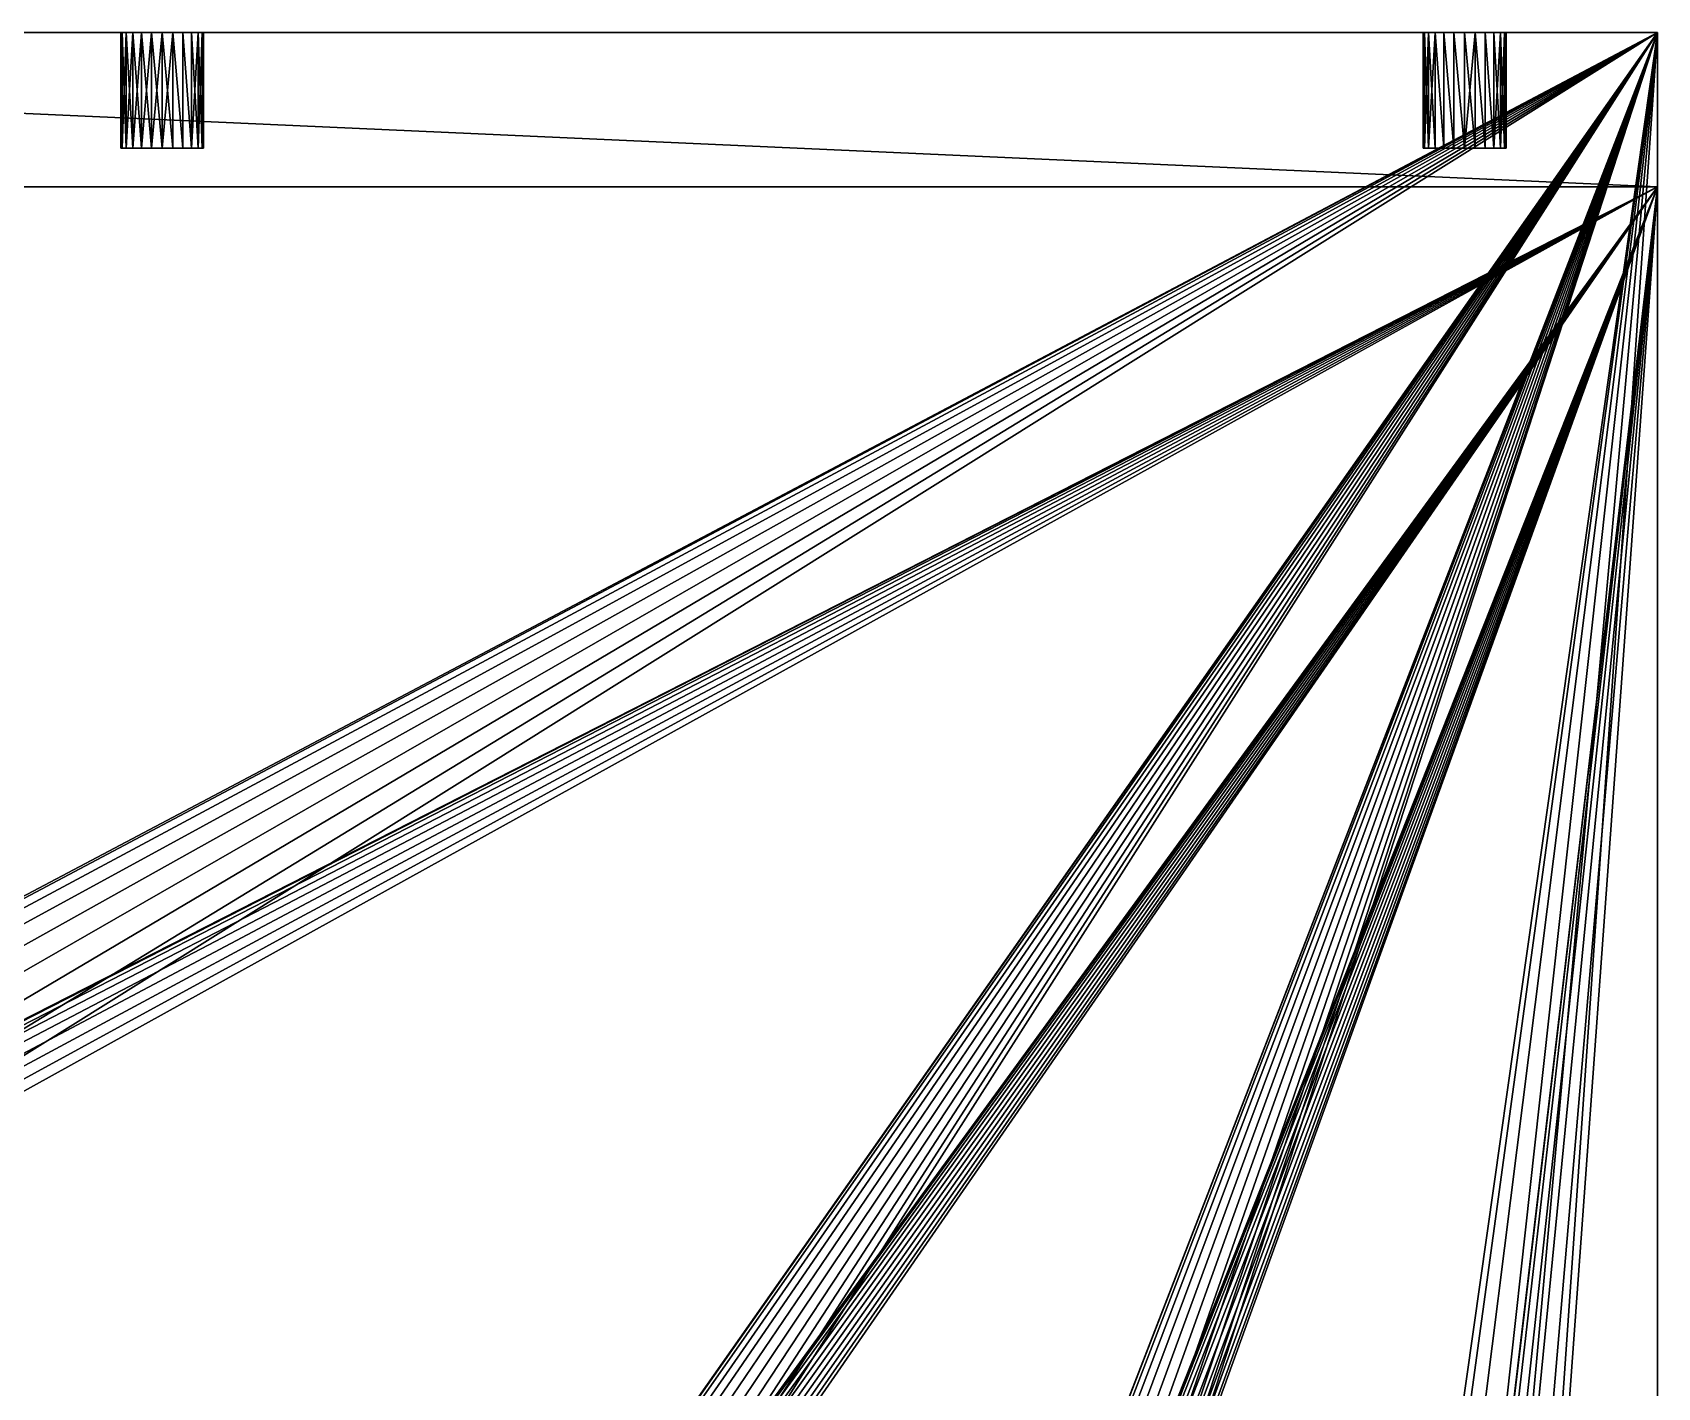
# Model space of a CAD drawing. Extents: x 0 to 178, y 0 to 140.
# Drawn here: x 93.8 to 178, y 70.2 to 140.5 of the extents above; entities that cross this region are included whole.
import ezdxf

# ---------------------------------------------------------------- set-up
doc = ezdxf.new("R2010")
doc.units = 0
doc.header["$LTSCALE"] = 25.4
doc.layers.get('0').update_dxf_attribs({"linetype": 'CONTINUOUS'})

# ---------------------------------------------------------------- blocks, each defined once
blk = doc.blocks.new('DIFFERENZA_13')
at = {"color": 0}
for p, q in [((0, 140.5, 16), (178, 140.5, 16)), ((178, 140.5), (0, 140.5)), ((0, 140.5, 16), (178, 140.5, 16)), ((178, 140.5), (0, 140.5)), ((98.35, 140.5, 8), (98.35, 134.5, 8)), ((98.35, 140.5, 8), (98.35, 134.5, 8)), ((98.423, 140.5, 8.556), (98.423, 134.5, 8.556)), ((98.423, 140.5, 7.444), (98.423, 134.5, 7.444)), ((98.423, 140.5, 7.444), (98.423, 134.5, 7.444)), ((98.423, 140.5, 8.556), (98.423, 134.5, 8.556)), ((98.638, 140.5, 6.925), (98.638, 134.5, 6.925)), ((98.638, 140.5, 6.925), (98.638, 134.5, 6.925)), ((98.638, 140.5, 9.075), (98.638, 134.5, 9.075)), ((98.638, 140.5, 9.075), (98.638, 134.5, 9.075)), ((98.98, 140.5, 6.48), (98.98, 134.5, 6.48)), ((98.98, 140.5, 6.48), (98.98, 134.5, 6.48)), ((98.98, 140.5, 9.52), (98.98, 134.5, 9.52)), ((98.98, 140.5, 9.52), (98.98, 134.5, 9.52)), ((99.425, 140.5, 6.138), (99.425, 134.5, 6.138)), ((99.425, 140.5, 9.862), (99.425, 134.5, 9.862)), ((99.425, 140.5, 9.862), (99.425, 134.5, 9.862)), ((99.425, 140.5, 6.138), (99.425, 134.5, 6.138)), ((99.944, 140.5, 5.923), (99.944, 134.5, 5.923)), ((99.944, 140.5, 10.077), (99.944, 134.5, 10.077)), ((99.944, 140.5, 10.077), (99.944, 134.5, 10.077)), ((99.944, 140.5, 5.923), (99.944, 134.5, 5.923)), ((100.5, 140.5, 5.85), (100.5, 134.5, 5.85)), ((100.5, 140.5, 5.85), (100.5, 134.5, 5.85)), ((100.5, 140.5, 10.15), (100.5, 134.5, 10.15)), ((100.5, 140.5, 10.15), (100.5, 134.5, 10.15)), ((101.056, 140.5, 5.923), (101.056, 134.5, 5.923)), ((101.056, 140.5, 5.923), (101.056, 134.5, 5.923)), ((101.056, 140.5, 10.077), (101.056, 134.5, 10.077)), ((101.056, 140.5, 10.077), (101.056, 134.5, 10.077)), ((101.575, 140.5, 6.138), (101.575, 134.5, 6.138)), ((101.575, 140.5, 9.862), (101.575, 134.5, 9.862)), ((101.575, 140.5, 9.862), (101.575, 134.5, 9.862)), ((101.575, 140.5, 6.138), (101.575, 134.5, 6.138)), ((102.02, 140.5, 9.52), (102.02, 134.5, 9.52)), ((102.02, 140.5, 9.52), (102.02, 134.5, 9.52)), ((102.02, 140.5, 6.48), (102.02, 134.5, 6.48)), ((102.02, 140.5, 6.48), (102.02, 134.5, 6.48)), ((102.362, 140.5, 9.075), (102.362, 134.5, 9.075)), ((102.362, 140.5, 9.075), (102.362, 134.5, 9.075)), ((102.362, 140.5, 6.925), (102.362, 134.5, 6.925)), ((102.362, 140.5, 6.925), (102.362, 134.5, 6.925)), ((102.577, 140.5, 7.444), (102.577, 134.5, 7.444)), ((102.577, 140.5, 8.556), (102.577, 134.5, 8.556)), ((102.577, 140.5, 7.444), (102.577, 134.5, 7.444)), ((102.577, 140.5, 8.556), (102.577, 134.5, 8.556)), ((102.65, 140.5, 8), (102.65, 134.5, 8)), ((102.65, 140.5, 8), (102.65, 134.5, 8)), ((165.85, 140.5, 8), (165.85, 134.5, 8)), ((165.85, 140.5, 8), (165.85, 134.5, 8)), ((165.923, 140.5, 7.444), (165.923, 134.5, 7.444)), ((165.923, 140.5, 7.444), (165.923, 134.5, 7.444)), ((165.923, 140.5, 8.556), (165.923, 134.5, 8.556)), ((165.923, 140.5, 8.556), (165.923, 134.5, 8.556)), ((166.138, 140.5, 9.075), (166.138, 134.5, 9.075)), ((166.138, 140.5, 6.925), (166.138, 134.5, 6.925)), ((166.138, 140.5, 6.925), (166.138, 134.5, 6.925)), ((166.138, 140.5, 9.075), (166.138, 134.5, 9.075)), ((166.48, 140.5, 9.52), (166.48, 134.5, 9.52)), ((166.48, 140.5, 6.48), (166.48, 134.5, 6.48)), ((166.48, 140.5, 9.52), (166.48, 134.5, 9.52)), ((166.48, 140.5, 6.48), (166.48, 134.5, 6.48)), ((166.925, 140.5, 9.862), (166.925, 134.5, 9.862)), ((166.925, 140.5, 9.862), (166.925, 134.5, 9.862)), ((166.925, 140.5, 6.138), (166.925, 134.5, 6.138)), ((166.925, 140.5, 6.138), (166.925, 134.5, 6.138)), ((167.444, 140.5, 5.923), (167.444, 134.5, 5.923)), ((167.444, 140.5, 10.077), (167.444, 134.5, 10.077)), ((167.444, 140.5, 5.923), (167.444, 134.5, 5.923)), ((167.444, 140.5, 10.077), (167.444, 134.5, 10.077)), ((168, 140.5, 5.85), (168, 134.5, 5.85)), ((168, 140.5, 5.85), (168, 134.5, 5.85)), ((168, 140.5, 10.15), (168, 134.5, 10.15)), ((168, 140.5, 10.15), (168, 134.5, 10.15)), ((168.556, 140.5, 5.923), (168.556, 134.5, 5.923)), ((168.556, 140.5, 5.923), (168.556, 134.5, 5.923)), ((168.556, 140.5, 10.077), (168.556, 134.5, 10.077)), ((168.556, 140.5, 10.077), (168.556, 134.5, 10.077)), ((169.075, 140.5, 9.862), (169.075, 134.5, 9.862)), ((169.075, 140.5, 6.138), (169.075, 134.5, 6.138)), ((169.075, 140.5, 6.138), (169.075, 134.5, 6.138)), ((169.075, 140.5, 9.862), (169.075, 134.5, 9.862)), ((169.52, 140.5, 6.48), (169.52, 134.5, 6.48)), ((169.52, 140.5, 9.52), (169.52, 134.5, 9.52)), ((169.52, 140.5, 6.48), (169.52, 134.5, 6.48)), ((169.52, 140.5, 9.52), (169.52, 134.5, 9.52)), ((169.862, 140.5, 6.925), (169.862, 134.5, 6.925)), ((169.862, 140.5, 9.075), (169.862, 134.5, 9.075)), ((169.862, 140.5, 6.925), (169.862, 134.5, 6.925)), ((169.862, 140.5, 9.075), (169.862, 134.5, 9.075)), ((170.077, 140.5, 7.444), (170.077, 134.5, 7.444)), ((170.077, 140.5, 8.556), (170.077, 134.5, 8.556)), ((170.077, 140.5, 8.556), (170.077, 134.5, 8.556)), ((170.077, 140.5, 7.444), (170.077, 134.5, 7.444)), ((170.15, 140.5, 8), (170.15, 134.5, 8)), ((170.15, 140.5, 8), (170.15, 134.5, 8)), ((178, 140.5, 16), (178, 140.5)), ((178, 140.5, 16), (178, 132.5, 16)), ((178, 39.6), (178, 140.5)), ((178, 140.5, 16), (178, 140.5)), ((178, 140.5, 16), (178, 132.5, 16)), ((178, 39.6), (178, 140.5)), ((178, 132.5, 6), (0, 132.5, 6)), ((178, 132.5, 16), (0, 132.5, 16)), ((178, 132.5, 16), (0, 132.5, 16)), ((178, 132.5, 6), (0, 132.5, 6)), ((178, 132.5, 6), (178, 132.5, 16)), ((178, 132.5, 6), (178, 132.5, 16)), ((178, 36.1, 6), (178, 132.5, 6)), ((178, 36.1, 6), (178, 132.5, 6))]:
    blk.add_line(p, q, dxfattribs=at)
at = {"color": 0, "extrusion": (0, -1, 0)}
for centre in [(100.5, 8, -140.5), (100.5, 8, -140.5), (100.5, 8, -140.5), (100.5, 8, -140.5), (100.5, 8, -140.5), (100.5, 8, -140.5), (100.5, 8, -140.5), (100.5, 8, -140.5), (100.5, 8, -140.5), (100.5, 8, -140.5), (100.5, 8, -140.5), (100.5, 8, -140.5), (100.5, 8, -140.5), (100.5, 8, -140.5), (100.5, 8, -140.5), (100.5, 8, -140.5), (100.5, 8, -140.5), (100.5, 8, -140.5), (100.5, 8, -140.5), (100.5, 8, -140.5), (100.5, 8, -140.5), (100.5, 8, -140.5), (100.5, 8, -140.5), (100.5, 8, -140.5), (100.5, 8, -140.5), (168, 8, -140.5), (168, 8, -140.5), (168, 8, -140.5), (168, 8, -140.5), (168, 8, -140.5), (168, 8, -140.5), (168, 8, -140.5), (168, 8, -140.5), (168, 8, -140.5), (168, 8, -140.5), (168, 8, -140.5), (168, 8, -140.5), (168, 8, -140.5), (168, 8, -140.5), (168, 8, -140.5), (168, 8, -140.5), (168, 8, -140.5), (168, 8, -140.5), (168, 8, -140.5), (168, 8, -140.5), (168, 8, -140.5), (168, 8, -140.5), (168, 8, -140.5), (168, 8, -140.5), (168, 8, -140.5), (100.5, 8, -134.5), (100.5, 8, -134.5), (100.5, 8, -134.5), (100.5, 8, -134.5), (100.5, 8, -134.5), (100.5, 8, -134.5), (100.5, 8, -134.5), (100.5, 8, -134.5), (100.5, 8, -134.5), (100.5, 8, -134.5), (100.5, 8, -134.5), (100.5, 8, -134.5), (100.5, 8, -134.5), (100.5, 8, -134.5), (100.5, 8, -134.5), (100.5, 8, -134.5), (100.5, 8, -134.5), (100.5, 8, -134.5), (100.5, 8, -134.5), (100.5, 8, -134.5), (100.5, 8, -134.5), (100.5, 8, -134.5), (100.5, 8, -134.5), (100.5, 8, -134.5), (100.5, 8, -134.5), (168, 8, -134.5), (168, 8, -134.5), (168, 8, -134.5), (168, 8, -134.5), (168, 8, -134.5), (168, 8, -134.5), (168, 8, -134.5), (168, 8, -134.5), (168, 8, -134.5), (168, 8, -134.5), (168, 8, -134.5), (168, 8, -134.5), (168, 8, -134.5), (168, 8, -134.5), (168, 8, -134.5), (168, 8, -134.5), (168, 8, -134.5), (168, 8, -134.5), (168, 8, -134.5), (168, 8, -134.5), (168, 8, -134.5), (168, 8, -134.5), (168, 8, -134.5), (168, 8, -134.5), (168, 8, -134.5)]:
    blk.add_circle(centre, 2.15, dxfattribs=at)
at = {"color": 0}
mesh = blk.add_polyface(dxfattribs=at)
corners = [(168, 140.5, 5.85), (100.5, 140.5, 5.85), (167.444, 140.5, 5.923), (30.5, 140.5, 5.85), (101.056, 140.5, 5.923), (166.925, 140.5, 6.138), (101.575, 140.5, 6.138), (166.48, 140.5, 6.48), (102.02, 140.5, 6.48), (102.362, 140.5, 6.925), (166.138, 140.5, 6.925), (165.923, 140.5, 7.444), (102.577, 140.5, 7.444), (165.85, 140.5, 8), (102.65, 140.5, 8), (102.577, 140.5, 8.556), (165.923, 140.5, 8.556), (102.362, 140.5, 9.075), (166.138, 140.5, 9.075), (166.48, 140.5, 9.52), (102.02, 140.5, 9.52), (101.575, 140.5, 9.862), (166.925, 140.5, 9.862), (101.056, 140.5, 10.077), (167.444, 140.5, 10.077), (100.5, 140.5, 10.15), (168, 140.5, 10.15), (0, 140.5), (178, 140.5), (29.944, 140.5, 5.923), (0, 140.5, 16), (29.425, 140.5, 6.138), (28.98, 140.5, 6.48), (28.638, 140.5, 6.925), (28.423, 140.5, 7.444), (28.35, 140.5, 8), (28.423, 140.5, 8.556), (28.638, 140.5, 9.075), (28.98, 140.5, 9.52), (29.425, 140.5, 9.862), (29.944, 140.5, 10.077), (30.5, 140.5, 10.15), (169.52, 140.5, 6.48), (178, 140.5, 16), (169.075, 140.5, 6.138), (168.556, 140.5, 5.923), (169.862, 140.5, 6.925), (170.077, 140.5, 7.444), (170.15, 140.5, 8), (170.077, 140.5, 8.556), (169.862, 140.5, 9.075), (169.52, 140.5, 9.52), (169.075, 140.5, 9.862), (168.556, 140.5, 10.077), (31.056, 140.5, 5.923), (99.944, 140.5, 5.923), (31.575, 140.5, 6.138), (99.425, 140.5, 6.138), (32.02, 140.5, 6.48), (98.98, 140.5, 6.48), (32.362, 140.5, 6.925), (98.638, 140.5, 6.925), (98.423, 140.5, 7.444), (32.577, 140.5, 7.444), (98.35, 140.5, 8), (32.65, 140.5, 8), (32.577, 140.5, 8.556), (98.423, 140.5, 8.556), (98.638, 140.5, 9.075), (32.362, 140.5, 9.075), (32.02, 140.5, 9.52), (98.98, 140.5, 9.52), (31.575, 140.5, 9.862), (99.425, 140.5, 9.862), (31.056, 140.5, 10.077), (99.944, 140.5, 10.077)]
mesh.append_faces([[corners[k] for k in face] for face in [(0, 1, 2), (2, 4, 5), (5, 6, 7), (7, 9, 10), (10, 9, 11), (11, 12, 13), (13, 15, 16), (16, 17, 18), (18, 17, 19), (19, 21, 22), (22, 23, 24), (24, 25, 26), (27, 3, 28), (3, 27, 29), (29, 30, 31), (31, 30, 32), (32, 30, 33), (33, 30, 34), (34, 30, 35), (35, 30, 36), (36, 30, 37), (37, 30, 38), (38, 30, 39), (39, 30, 40), (40, 30, 41), (28, 42, 43), (42, 28, 44), (44, 28, 45), (45, 28, 0), (43, 25, 30), (54, 1, 3), (1, 54, 55), (55, 56, 57), (57, 58, 59), (59, 60, 61), (61, 60, 62), (62, 63, 64), (64, 66, 67), (67, 66, 68), (68, 70, 71), (71, 72, 73), (73, 74, 75), (75, 41, 25)]], dxfattribs={"vtx0": -1, "vtx1": -1, "color": 0})
mesh.append_faces([[corners[k] for k in face] for face in [(1, 0, 3), (28, 3, 0), (41, 30, 25), (43, 26, 25)]], dxfattribs={"vtx0": -1, "vtx1": -1, "vtx2": -1, "color": 0})
mesh.append_faces([[corners[k] for k in face] for face in [(2, 1, 4), (5, 4, 6), (7, 6, 8), (7, 8, 9), (11, 9, 12), (13, 12, 14), (13, 14, 15), (16, 15, 17), (19, 17, 20), (19, 20, 21), (22, 21, 23), (24, 23, 25), (29, 27, 30), (43, 42, 46), (43, 46, 47), (43, 47, 48), (43, 48, 49), (43, 49, 50), (43, 50, 51), (43, 51, 52), (43, 52, 53), (43, 53, 26), (55, 54, 56), (57, 56, 58), (59, 58, 60), (62, 60, 63), (64, 63, 65), (64, 65, 66), (68, 66, 69), (68, 69, 70), (71, 70, 72), (73, 72, 74), (75, 74, 41)]], dxfattribs={"vtx0": -1, "vtx2": -1, "color": 0})
mesh = blk.add_polyface(dxfattribs=at)
corners = [(178, 132.5, 16), (0, 140.5, 16), (0, 132.5, 16), (178, 140.5, 16)]
mesh.append_faces([[corners[k] for k in face] for face in [(0, 1, 2), (1, 0, 3)]], dxfattribs={"vtx0": -1, "color": 0})
mesh = blk.add_polyface(dxfattribs=at)
corners = [(0, 140.5), (16.79, 52.2), (0, 0), (17.639, 54.25), (18.99, 56.01), (20.75, 57.361), (178, 140.5), (16.5, 50), (22.8, 58.21), (25, 58.5), (27.2, 58.21), (29.25, 57.361), (31.01, 56.01), (32.361, 54.25), (33.21, 52.2), (33.5, 50), (84.536, 7.5), (84.136, 6.535), (84, 5.5), (85.172, 8.328), (86, 8.964), (86.965, 9.364), (88, 9.5), (89.035, 9.364), (90, 8.964), (90.828, 8.328), (91.464, 7.5), (91.864, 6.535), (92, 5.5), (126.136, 6.535), (126, 5.5), (126.536, 7.5), (127.172, 8.328), (128, 8.964), (128.965, 9.364), (130, 9.5), (131.035, 9.364), (132, 8.964), (132.828, 8.328), (133.464, 7.5), (133.864, 6.535), (134, 5.5), (162.79, 33.3), (162.5, 31.1), (163.639, 35.35), (164.99, 37.11), (166.75, 38.461), (168.8, 39.31), (171, 39.6), (178, 39.6), (88, 1.5), (178, 0), (86.965, 1.636), (86, 2.036), (20.75, 42.639), (18.99, 43.99), (17.639, 45.75), (16.79, 47.8), (22.8, 41.79), (25, 41.5), (27.2, 41.79), (29.25, 42.639), (31.01, 43.99), (85.172, 2.672), (32.361, 45.75), (33.21, 47.8), (84.536, 3.5), (84.136, 4.465), (89.035, 1.636), (90, 2.036), (90.828, 2.672), (130, 1.5), (91.464, 3.5), (91.864, 4.465), (128.965, 1.636), (128, 2.036), (127.172, 2.672), (126.536, 3.5), (126.136, 4.465), (131.035, 1.636), (132, 2.036), (132.828, 2.672), (133.464, 3.5), (133.864, 4.465), (163.639, 26.85), (162.79, 28.9), (164.99, 25.09), (166.75, 23.739), (168.8, 22.89), (171, 22.6), (178, 22.6)]
mesh.append_faces([[corners[k] for k in face] for face in [(48, 6, 49), (51, 89, 90)]], dxfattribs={"vtx0": -1, "color": 0})
mesh.append_faces([[corners[k] for k in face] for face in [(0, 1, 2), (1, 0, 3), (3, 0, 4), (4, 0, 5), (5, 6, 8), (8, 6, 9), (9, 6, 10), (10, 6, 11), (11, 6, 12), (12, 6, 13), (13, 6, 14), (14, 6, 15), (16, 6, 19), (19, 6, 20), (20, 6, 21), (21, 6, 22), (22, 6, 23), (23, 6, 24), (24, 6, 25), (25, 6, 26), (26, 6, 27), (27, 6, 28), (29, 6, 31), (31, 6, 32), (32, 6, 33), (33, 6, 34), (34, 6, 35), (35, 6, 36), (36, 6, 37), (37, 6, 38), (38, 6, 39), (39, 6, 40), (40, 6, 41), (42, 6, 44), (44, 6, 45), (45, 6, 46), (46, 6, 47), (47, 6, 48), (2, 50, 51), (50, 2, 52), (52, 2, 53), (54, 2, 55), (55, 2, 56), (56, 2, 57), (57, 2, 7), (53, 62, 63), (63, 15, 66), (66, 15, 67), (67, 15, 18), (71, 28, 74), (74, 28, 75), (75, 28, 76), (76, 28, 77), (77, 28, 78), (78, 28, 30), (84, 41, 85), (85, 41, 43)]], dxfattribs={"vtx0": -1, "vtx1": -1, "color": 0})
mesh.append_faces([[corners[k] for k in face] for face in [(15, 6, 16), (28, 6, 29), (41, 6, 42), (53, 2, 54), (51, 70, 71), (51, 41, 84)]], dxfattribs={"vtx0": -1, "vtx1": -1, "vtx2": -1, "color": 0})
mesh.append_faces([[corners[k] for k in face] for face in [(5, 0, 6), (2, 1, 7), (15, 16, 17), (15, 17, 18), (28, 29, 30), (41, 42, 43), (53, 54, 58), (53, 58, 59), (53, 59, 60), (53, 60, 61), (53, 61, 62), (63, 62, 64), (63, 64, 65), (63, 65, 15), (51, 50, 68), (51, 68, 69), (51, 69, 70), (71, 70, 72), (71, 72, 73), (71, 73, 28), (51, 71, 79), (51, 79, 80), (51, 80, 81), (51, 81, 82), (51, 82, 83), (51, 83, 41), (51, 84, 86), (51, 86, 87), (51, 87, 88), (51, 88, 89)]], dxfattribs={"vtx0": -1, "vtx2": -1, "color": 0})
mesh = blk.add_polyface(dxfattribs=at)
corners = [(98.35, 140.5, 8), (98.423, 134.5, 8.556), (98.35, 134.5, 8), (98.423, 140.5, 8.556)]
mesh.append_faces([[corners[k] for k in face] for face in [(0, 1, 2), (1, 0, 3)]], dxfattribs={"vtx0": -1, "color": 0})
mesh = blk.add_polyface(dxfattribs=at)
corners = [(98.423, 140.5, 7.444), (98.35, 134.5, 8), (98.423, 134.5, 7.444), (98.35, 140.5, 8)]
mesh.append_faces([[corners[k] for k in face] for face in [(0, 1, 2), (1, 0, 3)]], dxfattribs={"vtx0": -1, "color": 0})
mesh = blk.add_polyface(dxfattribs=at)
corners = [(98.638, 140.5, 6.925), (98.423, 134.5, 7.444), (98.638, 134.5, 6.925), (98.423, 140.5, 7.444)]
mesh.append_faces([[corners[k] for k in face] for face in [(0, 1, 2), (1, 0, 3)]], dxfattribs={"vtx0": -1, "color": 0})
mesh = blk.add_polyface(dxfattribs=at)
corners = [(98.423, 140.5, 8.556), (98.638, 134.5, 9.075), (98.423, 134.5, 8.556), (98.638, 140.5, 9.075)]
mesh.append_faces([[corners[k] for k in face] for face in [(0, 1, 2), (1, 0, 3)]], dxfattribs={"vtx0": -1, "color": 0})
mesh = blk.add_polyface(dxfattribs=at)
corners = [(98.98, 140.5, 6.48), (98.638, 134.5, 6.925), (98.98, 134.5, 6.48), (98.638, 140.5, 6.925)]
mesh.append_faces([[corners[k] for k in face] for face in [(0, 1, 2), (1, 0, 3)]], dxfattribs={"vtx0": -1, "color": 0})
mesh = blk.add_polyface(dxfattribs=at)
corners = [(98.638, 140.5, 9.075), (98.98, 134.5, 9.52), (98.638, 134.5, 9.075), (98.98, 140.5, 9.52)]
mesh.append_faces([[corners[k] for k in face] for face in [(0, 1, 2), (1, 0, 3)]], dxfattribs={"vtx0": -1, "color": 0})
mesh = blk.add_polyface(dxfattribs=at)
corners = [(99.425, 134.5, 6.138), (98.98, 140.5, 6.48), (98.98, 134.5, 6.48), (99.425, 140.5, 6.138)]
mesh.append_faces([[corners[k] for k in face] for face in [(0, 1, 2), (1, 0, 3)]], dxfattribs={"vtx0": -1, "color": 0})
mesh = blk.add_polyface(dxfattribs=at)
corners = [(99.425, 140.5, 9.862), (98.98, 134.5, 9.52), (98.98, 140.5, 9.52), (99.425, 134.5, 9.862)]
mesh.append_faces([[corners[k] for k in face] for face in [(0, 1, 2), (1, 0, 3)]], dxfattribs={"vtx0": -1, "color": 0})
mesh = blk.add_polyface(dxfattribs=at)
corners = [(99.425, 140.5, 9.862), (99.944, 134.5, 10.077), (99.425, 134.5, 9.862), (99.944, 140.5, 10.077)]
mesh.append_faces([[corners[k] for k in face] for face in [(0, 1, 2), (1, 0, 3)]], dxfattribs={"vtx0": -1, "color": 0})
mesh = blk.add_polyface(dxfattribs=at)
corners = [(99.425, 134.5, 6.138), (99.944, 140.5, 5.923), (99.425, 140.5, 6.138), (99.944, 134.5, 5.923)]
mesh.append_faces([[corners[k] for k in face] for face in [(0, 1, 2), (1, 0, 3)]], dxfattribs={"vtx0": -1, "color": 0})
mesh = blk.add_polyface(dxfattribs=at)
corners = [(100.5, 134.5, 5.85), (99.944, 140.5, 5.923), (99.944, 134.5, 5.923), (100.5, 140.5, 5.85)]
mesh.append_faces([[corners[k] for k in face] for face in [(0, 1, 2), (1, 0, 3)]], dxfattribs={"vtx0": -1, "color": 0})
mesh = blk.add_polyface(dxfattribs=at)
corners = [(100.5, 140.5, 10.15), (99.944, 134.5, 10.077), (99.944, 140.5, 10.077), (100.5, 134.5, 10.15)]
mesh.append_faces([[corners[k] for k in face] for face in [(0, 1, 2), (1, 0, 3)]], dxfattribs={"vtx0": -1, "color": 0})
mesh = blk.add_polyface(dxfattribs=at)
corners = [(100.5, 134.5, 5.85), (101.056, 140.5, 5.923), (100.5, 140.5, 5.85), (101.056, 134.5, 5.923)]
mesh.append_faces([[corners[k] for k in face] for face in [(0, 1, 2), (1, 0, 3)]], dxfattribs={"vtx0": -1, "color": 0})
mesh = blk.add_polyface(dxfattribs=at)
corners = [(100.5, 140.5, 10.15), (101.056, 134.5, 10.077), (100.5, 134.5, 10.15), (101.056, 140.5, 10.077)]
mesh.append_faces([[corners[k] for k in face] for face in [(0, 1, 2), (1, 0, 3)]], dxfattribs={"vtx0": -1, "color": 0})
mesh = blk.add_polyface(dxfattribs=at)
corners = [(101.575, 134.5, 6.138), (101.056, 140.5, 5.923), (101.056, 134.5, 5.923), (101.575, 140.5, 6.138)]
mesh.append_faces([[corners[k] for k in face] for face in [(0, 1, 2), (1, 0, 3)]], dxfattribs={"vtx0": -1, "color": 0})
mesh = blk.add_polyface(dxfattribs=at)
corners = [(101.056, 140.5, 10.077), (101.575, 134.5, 9.862), (101.056, 134.5, 10.077), (101.575, 140.5, 9.862)]
mesh.append_faces([[corners[k] for k in face] for face in [(0, 1, 2), (1, 0, 3)]], dxfattribs={"vtx0": -1, "color": 0})
mesh = blk.add_polyface(dxfattribs=at)
corners = [(101.575, 140.5, 9.862), (102.02, 134.5, 9.52), (101.575, 134.5, 9.862), (102.02, 140.5, 9.52)]
mesh.append_faces([[corners[k] for k in face] for face in [(0, 1, 2), (1, 0, 3)]], dxfattribs={"vtx0": -1, "color": 0})
mesh = blk.add_polyface(dxfattribs=at)
corners = [(102.02, 134.5, 6.48), (101.575, 140.5, 6.138), (101.575, 134.5, 6.138), (102.02, 140.5, 6.48)]
mesh.append_faces([[corners[k] for k in face] for face in [(0, 1, 2), (1, 0, 3)]], dxfattribs={"vtx0": -1, "color": 0})
mesh = blk.add_polyface(dxfattribs=at)
corners = [(102.02, 140.5, 9.52), (102.362, 134.5, 9.075), (102.02, 134.5, 9.52), (102.362, 140.5, 9.075)]
mesh.append_faces([[corners[k] for k in face] for face in [(0, 1, 2), (1, 0, 3)]], dxfattribs={"vtx0": -1, "color": 0})
mesh = blk.add_polyface(dxfattribs=at)
corners = [(102.362, 140.5, 6.925), (102.02, 134.5, 6.48), (102.362, 134.5, 6.925), (102.02, 140.5, 6.48)]
mesh.append_faces([[corners[k] for k in face] for face in [(0, 1, 2), (1, 0, 3)]], dxfattribs={"vtx0": -1, "color": 0})
mesh = blk.add_polyface(dxfattribs=at)
corners = [(102.362, 140.5, 9.075), (102.577, 134.5, 8.556), (102.362, 134.5, 9.075), (102.577, 140.5, 8.556)]
mesh.append_faces([[corners[k] for k in face] for face in [(0, 1, 2), (1, 0, 3)]], dxfattribs={"vtx0": -1, "color": 0})
mesh = blk.add_polyface(dxfattribs=at)
corners = [(102.577, 140.5, 7.444), (102.362, 134.5, 6.925), (102.577, 134.5, 7.444), (102.362, 140.5, 6.925)]
mesh.append_faces([[corners[k] for k in face] for face in [(0, 1, 2), (1, 0, 3)]], dxfattribs={"vtx0": -1, "color": 0})
mesh = blk.add_polyface(dxfattribs=at)
corners = [(102.65, 140.5, 8), (102.577, 134.5, 7.444), (102.65, 134.5, 8), (102.577, 140.5, 7.444)]
mesh.append_faces([[corners[k] for k in face] for face in [(0, 1, 2), (1, 0, 3)]], dxfattribs={"vtx0": -1, "color": 0})
mesh = blk.add_polyface(dxfattribs=at)
corners = [(102.577, 140.5, 8.556), (102.65, 134.5, 8), (102.577, 134.5, 8.556), (102.65, 140.5, 8)]
mesh.append_faces([[corners[k] for k in face] for face in [(0, 1, 2), (1, 0, 3)]], dxfattribs={"vtx0": -1, "color": 0})
mesh = blk.add_polyface(dxfattribs=at)
corners = [(165.923, 140.5, 7.444), (165.85, 134.5, 8), (165.923, 134.5, 7.444), (165.85, 140.5, 8)]
mesh.append_faces([[corners[k] for k in face] for face in [(0, 1, 2), (1, 0, 3)]], dxfattribs={"vtx0": -1, "color": 0})
mesh = blk.add_polyface(dxfattribs=at)
corners = [(165.85, 140.5, 8), (165.923, 134.5, 8.556), (165.85, 134.5, 8), (165.923, 140.5, 8.556)]
mesh.append_faces([[corners[k] for k in face] for face in [(0, 1, 2), (1, 0, 3)]], dxfattribs={"vtx0": -1, "color": 0})
mesh = blk.add_polyface(dxfattribs=at)
corners = [(166.138, 140.5, 6.925), (165.923, 134.5, 7.444), (166.138, 134.5, 6.925), (165.923, 140.5, 7.444)]
mesh.append_faces([[corners[k] for k in face] for face in [(0, 1, 2), (1, 0, 3)]], dxfattribs={"vtx0": -1, "color": 0})
mesh = blk.add_polyface(dxfattribs=at)
corners = [(165.923, 140.5, 8.556), (166.138, 134.5, 9.075), (165.923, 134.5, 8.556), (166.138, 140.5, 9.075)]
mesh.append_faces([[corners[k] for k in face] for face in [(0, 1, 2), (1, 0, 3)]], dxfattribs={"vtx0": -1, "color": 0})
mesh = blk.add_polyface(dxfattribs=at)
corners = [(166.138, 140.5, 9.075), (166.48, 134.5, 9.52), (166.138, 134.5, 9.075), (166.48, 140.5, 9.52)]
mesh.append_faces([[corners[k] for k in face] for face in [(0, 1, 2), (1, 0, 3)]], dxfattribs={"vtx0": -1, "color": 0})
mesh = blk.add_polyface(dxfattribs=at)
corners = [(166.48, 140.5, 6.48), (166.138, 134.5, 6.925), (166.48, 134.5, 6.48), (166.138, 140.5, 6.925)]
mesh.append_faces([[corners[k] for k in face] for face in [(0, 1, 2), (1, 0, 3)]], dxfattribs={"vtx0": -1, "color": 0})
mesh = blk.add_polyface(dxfattribs=at)
corners = [(166.48, 140.5, 9.52), (166.925, 134.5, 9.862), (166.48, 134.5, 9.52), (166.925, 140.5, 9.862)]
mesh.append_faces([[corners[k] for k in face] for face in [(0, 1, 2), (1, 0, 3)]], dxfattribs={"vtx0": -1, "color": 0})
mesh = blk.add_polyface(dxfattribs=at)
corners = [(166.925, 134.5, 6.138), (166.48, 140.5, 6.48), (166.48, 134.5, 6.48), (166.925, 140.5, 6.138)]
mesh.append_faces([[corners[k] for k in face] for face in [(0, 1, 2), (1, 0, 3)]], dxfattribs={"vtx0": -1, "color": 0})
mesh = blk.add_polyface(dxfattribs=at)
corners = [(166.925, 140.5, 9.862), (167.444, 134.5, 10.077), (166.925, 134.5, 9.862), (167.444, 140.5, 10.077)]
mesh.append_faces([[corners[k] for k in face] for face in [(0, 1, 2), (1, 0, 3)]], dxfattribs={"vtx0": -1, "color": 0})
mesh = blk.add_polyface(dxfattribs=at)
corners = [(167.444, 134.5, 5.923), (166.925, 140.5, 6.138), (166.925, 134.5, 6.138), (167.444, 140.5, 5.923)]
mesh.append_faces([[corners[k] for k in face] for face in [(0, 1, 2), (1, 0, 3)]], dxfattribs={"vtx0": -1, "color": 0})
mesh = blk.add_polyface(dxfattribs=at)
corners = [(168, 134.5, 5.85), (167.444, 140.5, 5.923), (167.444, 134.5, 5.923), (168, 140.5, 5.85)]
mesh.append_faces([[corners[k] for k in face] for face in [(0, 1, 2), (1, 0, 3)]], dxfattribs={"vtx0": -1, "color": 0})
mesh = blk.add_polyface(dxfattribs=at)
corners = [(167.444, 140.5, 10.077), (168, 134.5, 10.15), (167.444, 134.5, 10.077), (168, 140.5, 10.15)]
mesh.append_faces([[corners[k] for k in face] for face in [(0, 1, 2), (1, 0, 3)]], dxfattribs={"vtx0": -1, "color": 0})
mesh = blk.add_polyface(dxfattribs=at)
corners = [(168.556, 134.5, 5.923), (168, 140.5, 5.85), (168, 134.5, 5.85), (168.556, 140.5, 5.923)]
mesh.append_faces([[corners[k] for k in face] for face in [(0, 1, 2), (1, 0, 3)]], dxfattribs={"vtx0": -1, "color": 0})
mesh = blk.add_polyface(dxfattribs=at)
corners = [(168.556, 140.5, 10.077), (168, 134.5, 10.15), (168, 140.5, 10.15), (168.556, 134.5, 10.077)]
mesh.append_faces([[corners[k] for k in face] for face in [(0, 1, 2), (1, 0, 3)]], dxfattribs={"vtx0": -1, "color": 0})
mesh = blk.add_polyface(dxfattribs=at)
corners = [(169.075, 134.5, 6.138), (168.556, 140.5, 5.923), (168.556, 134.5, 5.923), (169.075, 140.5, 6.138)]
mesh.append_faces([[corners[k] for k in face] for face in [(0, 1, 2), (1, 0, 3)]], dxfattribs={"vtx0": -1, "color": 0})
mesh = blk.add_polyface(dxfattribs=at)
corners = [(168.556, 140.5, 10.077), (169.075, 134.5, 9.862), (168.556, 134.5, 10.077), (169.075, 140.5, 9.862)]
mesh.append_faces([[corners[k] for k in face] for face in [(0, 1, 2), (1, 0, 3)]], dxfattribs={"vtx0": -1, "color": 0})
mesh = blk.add_polyface(dxfattribs=at)
corners = [(169.075, 140.5, 9.862), (169.52, 134.5, 9.52), (169.075, 134.5, 9.862), (169.52, 140.5, 9.52)]
mesh.append_faces([[corners[k] for k in face] for face in [(0, 1, 2), (1, 0, 3)]], dxfattribs={"vtx0": -1, "color": 0})
mesh = blk.add_polyface(dxfattribs=at)
corners = [(169.52, 134.5, 6.48), (169.075, 140.5, 6.138), (169.075, 134.5, 6.138), (169.52, 140.5, 6.48)]
mesh.append_faces([[corners[k] for k in face] for face in [(0, 1, 2), (1, 0, 3)]], dxfattribs={"vtx0": -1, "color": 0})
mesh = blk.add_polyface(dxfattribs=at)
corners = [(169.862, 140.5, 6.925), (169.52, 134.5, 6.48), (169.862, 134.5, 6.925), (169.52, 140.5, 6.48)]
mesh.append_faces([[corners[k] for k in face] for face in [(0, 1, 2), (1, 0, 3)]], dxfattribs={"vtx0": -1, "color": 0})
mesh = blk.add_polyface(dxfattribs=at)
corners = [(169.52, 140.5, 9.52), (169.862, 134.5, 9.075), (169.52, 134.5, 9.52), (169.862, 140.5, 9.075)]
mesh.append_faces([[corners[k] for k in face] for face in [(0, 1, 2), (1, 0, 3)]], dxfattribs={"vtx0": -1, "color": 0})
mesh = blk.add_polyface(dxfattribs=at)
corners = [(169.862, 140.5, 9.075), (170.077, 134.5, 8.556), (169.862, 134.5, 9.075), (170.077, 140.5, 8.556)]
mesh.append_faces([[corners[k] for k in face] for face in [(0, 1, 2), (1, 0, 3)]], dxfattribs={"vtx0": -1, "color": 0})
mesh = blk.add_polyface(dxfattribs=at)
corners = [(170.077, 140.5, 7.444), (169.862, 134.5, 6.925), (170.077, 134.5, 7.444), (169.862, 140.5, 6.925)]
mesh.append_faces([[corners[k] for k in face] for face in [(0, 1, 2), (1, 0, 3)]], dxfattribs={"vtx0": -1, "color": 0})
mesh = blk.add_polyface(dxfattribs=at)
corners = [(170.15, 140.5, 8), (170.077, 134.5, 7.444), (170.15, 134.5, 8), (170.077, 140.5, 7.444)]
mesh.append_faces([[corners[k] for k in face] for face in [(0, 1, 2), (1, 0, 3)]], dxfattribs={"vtx0": -1, "color": 0})
mesh = blk.add_polyface(dxfattribs=at)
corners = [(170.077, 140.5, 8.556), (170.15, 134.5, 8), (170.077, 134.5, 8.556), (170.15, 140.5, 8)]
mesh.append_faces([[corners[k] for k in face] for face in [(0, 1, 2), (1, 0, 3)]], dxfattribs={"vtx0": -1, "color": 0})
mesh = blk.add_polyface(dxfattribs=at)
corners = [(178, 140.5), (178, 39.6, 4), (178, 39.6), (178, 132.5, 6), (178, 132.5, 16), (178, 140.5, 16), (178, 36.1, 6), (178, 36.1, 4)]
mesh.append_faces([[corners[k] for k in face] for face in [(0, 1, 2), (4, 0, 5), (1, 6, 7)]], dxfattribs={"vtx0": -1, "color": 0})
mesh.append_faces([[corners[k] for k in face] for face in [(3, 0, 4), (6, 1, 3)]], dxfattribs={"vtx0": -1, "vtx1": -1, "color": 0})
mesh.append_faces([[corners[k] for k in face] for face in [(1, 0, 3)]], dxfattribs={"vtx0": -1, "vtx1": -1, "vtx2": -1, "color": 0})
mesh = blk.add_polyface(dxfattribs=at)
corners = [(99.944, 134.5, 5.923), (101.056, 134.5, 5.923), (100.5, 134.5, 5.85), (99.425, 134.5, 6.138), (101.575, 134.5, 6.138), (98.98, 134.5, 6.48), (102.02, 134.5, 6.48), (98.638, 134.5, 6.925), (102.362, 134.5, 6.925), (98.423, 134.5, 7.444), (102.577, 134.5, 7.444), (98.35, 134.5, 8), (102.65, 134.5, 8), (98.423, 134.5, 8.556), (102.577, 134.5, 8.556), (98.638, 134.5, 9.075), (102.362, 134.5, 9.075), (98.98, 134.5, 9.52), (102.02, 134.5, 9.52), (99.425, 134.5, 9.862), (101.575, 134.5, 9.862), (99.944, 134.5, 10.077), (101.056, 134.5, 10.077), (100.5, 134.5, 10.15)]
mesh.append_faces([[corners[k] for k in face] for face in [(0, 1, 2), (22, 21, 23)]], dxfattribs={"vtx0": -1, "color": 0})
mesh.append_faces([[corners[k] for k in face] for face in [(1, 3, 4), (4, 5, 6), (6, 7, 8), (8, 9, 10), (10, 11, 12), (12, 13, 14), (14, 15, 16), (16, 17, 18), (18, 19, 20), (20, 21, 22)]], dxfattribs={"vtx0": -1, "vtx1": -1, "color": 0})
mesh.append_faces([[corners[k] for k in face] for face in [(1, 0, 3), (4, 3, 5), (6, 5, 7), (8, 7, 9), (10, 9, 11), (12, 11, 13), (14, 13, 15), (16, 15, 17), (18, 17, 19), (20, 19, 21)]], dxfattribs={"vtx0": -1, "vtx2": -1, "color": 0})
mesh = blk.add_polyface(dxfattribs=at)
corners = [(167.444, 134.5, 5.923), (168.556, 134.5, 5.923), (168, 134.5, 5.85), (166.925, 134.5, 6.138), (169.075, 134.5, 6.138), (166.48, 134.5, 6.48), (169.52, 134.5, 6.48), (166.138, 134.5, 6.925), (169.862, 134.5, 6.925), (165.923, 134.5, 7.444), (170.077, 134.5, 7.444), (165.85, 134.5, 8), (170.15, 134.5, 8), (165.923, 134.5, 8.556), (170.077, 134.5, 8.556), (166.138, 134.5, 9.075), (169.862, 134.5, 9.075), (166.48, 134.5, 9.52), (169.52, 134.5, 9.52), (166.925, 134.5, 9.862), (169.075, 134.5, 9.862), (167.444, 134.5, 10.077), (168.556, 134.5, 10.077), (168, 134.5, 10.15)]
mesh.append_faces([[corners[k] for k in face] for face in [(0, 1, 2), (22, 21, 23)]], dxfattribs={"vtx0": -1, "color": 0})
mesh.append_faces([[corners[k] for k in face] for face in [(1, 3, 4), (4, 5, 6), (6, 7, 8), (8, 9, 10), (10, 11, 12), (12, 13, 14), (14, 15, 16), (16, 17, 18), (18, 19, 20), (20, 21, 22)]], dxfattribs={"vtx0": -1, "vtx1": -1, "color": 0})
mesh.append_faces([[corners[k] for k in face] for face in [(1, 0, 3), (4, 3, 5), (6, 5, 7), (8, 7, 9), (10, 9, 11), (12, 11, 13), (14, 13, 15), (16, 15, 17), (18, 17, 19), (20, 19, 21)]], dxfattribs={"vtx0": -1, "vtx2": -1, "color": 0})
mesh = blk.add_polyface(dxfattribs=at)
corners = [(178, 132.5, 16), (0, 132.5, 6), (178, 132.5, 6), (0, 132.5, 16)]
mesh.append_faces([[corners[k] for k in face] for face in [(0, 1, 2), (1, 0, 3)]], dxfattribs={"vtx0": -1, "color": 0})
mesh = blk.add_polyface(dxfattribs=at)
corners = [(0, 0, 6), (21.136, 48.965, 6), (0, 132.5, 6), (21.536, 48, 6), (22.172, 47.172, 6), (23, 46.536, 6), (86.925, 3.638, 6), (87.444, 3.423, 6), (88, 3.35, 6), (178, 0, 6), (21, 50, 6), (23.965, 46.136, 6), (25, 46, 6), (26.035, 46.136, 6), (27, 46.536, 6), (27.828, 47.172, 6), (28.464, 48, 6), (86.48, 3.98, 6), (28.864, 48.965, 6), (29, 50, 6), (86.138, 4.425, 6), (85.923, 4.944, 6), (85.85, 5.5, 6), (88.556, 3.423, 6), (89.075, 3.638, 6), (89.52, 3.98, 6), (89.862, 4.425, 6), (90.077, 4.944, 6), (90.15, 5.5, 6), (130, 3.35, 6), (129.444, 3.423, 6), (128.925, 3.638, 6), (128.48, 3.98, 6), (128.138, 4.425, 6), (127.923, 4.944, 6), (127.85, 5.5, 6), (130.556, 3.423, 6), (131.075, 3.638, 6), (131.52, 3.98, 6), (131.862, 4.425, 6), (132.077, 4.944, 6), (132.15, 5.5, 6), (166.17, 29.806, 6), (166, 31.1, 6), (166.67, 28.6, 6), (167.464, 27.564, 6), (168.5, 26.77, 6), (169.706, 26.27, 6), (171, 26.1, 6), (178, 26.1, 6), (23, 53.464, 6), (178, 132.5, 6), (22.172, 52.828, 6), (21.536, 52, 6), (21.136, 51.035, 6), (23.965, 53.864, 6), (25, 54, 6), (26.035, 53.864, 6), (27, 53.464, 6), (27.828, 52.828, 6), (28.464, 52, 6), (28.864, 51.035, 6), (86.138, 6.575, 6), (85.923, 6.056, 6), (86.48, 7.02, 6), (86.925, 7.362, 6), (87.444, 7.577, 6), (88, 7.65, 6), (88.556, 7.577, 6), (89.075, 7.362, 6), (89.52, 7.02, 6), (89.862, 6.575, 6), (90.077, 6.056, 6), (127.923, 6.056, 6), (128.138, 6.575, 6), (128.48, 7.02, 6), (128.925, 7.362, 6), (129.444, 7.577, 6), (130, 7.65, 6), (130.556, 7.577, 6), (131.075, 7.362, 6), (131.52, 7.02, 6), (131.862, 6.575, 6), (132.077, 6.056, 6), (166.17, 32.394, 6), (166.67, 33.6, 6), (167.464, 34.636, 6), (168.5, 35.43, 6), (169.706, 35.93, 6), (171, 36.1, 6), (178, 36.1, 6)]
mesh.append_faces([[corners[k] for k in face] for face in [(48, 9, 49), (51, 89, 90)]], dxfattribs={"vtx0": -1, "color": 0})
mesh.append_faces([[corners[k] for k in face] for face in [(0, 1, 2), (1, 0, 3), (3, 0, 4), (4, 0, 5), (6, 0, 7), (7, 0, 8), (5, 6, 11), (11, 6, 12), (12, 6, 13), (13, 6, 14), (14, 6, 15), (15, 6, 16), (16, 17, 18), (18, 17, 19), (8, 9, 23), (23, 9, 24), (24, 9, 25), (25, 9, 26), (26, 9, 27), (27, 9, 28), (29, 9, 36), (36, 9, 37), (37, 9, 38), (38, 9, 39), (39, 9, 40), (40, 9, 41), (42, 9, 44), (44, 9, 45), (45, 9, 46), (46, 9, 47), (47, 9, 48), (2, 50, 51), (50, 2, 52), (52, 2, 53), (53, 2, 54), (54, 2, 10), (62, 19, 63), (63, 19, 22), (73, 28, 35)]], dxfattribs={"vtx0": -1, "vtx1": -1, "color": 0})
mesh.append_faces([[corners[k] for k in face] for face in [(5, 0, 6), (28, 9, 29), (41, 9, 42), (51, 19, 62), (51, 28, 73), (51, 41, 43)]], dxfattribs={"vtx0": -1, "vtx1": -1, "vtx2": -1, "color": 0})
mesh.append_faces([[corners[k] for k in face] for face in [(8, 0, 9), (2, 1, 10), (16, 6, 17), (19, 17, 20), (19, 20, 21), (19, 21, 22), (28, 29, 30), (28, 30, 31), (28, 31, 32), (28, 32, 33), (28, 33, 34), (28, 34, 35), (41, 42, 43), (51, 50, 55), (51, 55, 56), (51, 56, 57), (51, 57, 58), (51, 58, 59), (51, 59, 60), (51, 60, 61), (51, 61, 19), (51, 62, 64), (51, 64, 65), (51, 65, 66), (51, 66, 67), (51, 67, 68), (51, 68, 69), (51, 69, 70), (51, 70, 71), (51, 71, 72), (51, 72, 28), (51, 73, 74), (51, 74, 75), (51, 75, 76), (51, 76, 77), (51, 77, 78), (51, 78, 79), (51, 79, 80), (51, 80, 81), (51, 81, 82), (51, 82, 83), (51, 83, 41), (51, 43, 84), (51, 84, 85), (51, 85, 86), (51, 86, 87), (51, 87, 88), (51, 88, 89)]], dxfattribs={"vtx0": -1, "vtx2": -1, "color": 0})

msp = doc.modelspace()

# ---------------------------------------------------------------- block references
at = {"color": 0}
msp.add_blockref('DIFFERENZA_13', (0, 0), dxfattribs=at)

doc.saveas('drawing.dxf')
